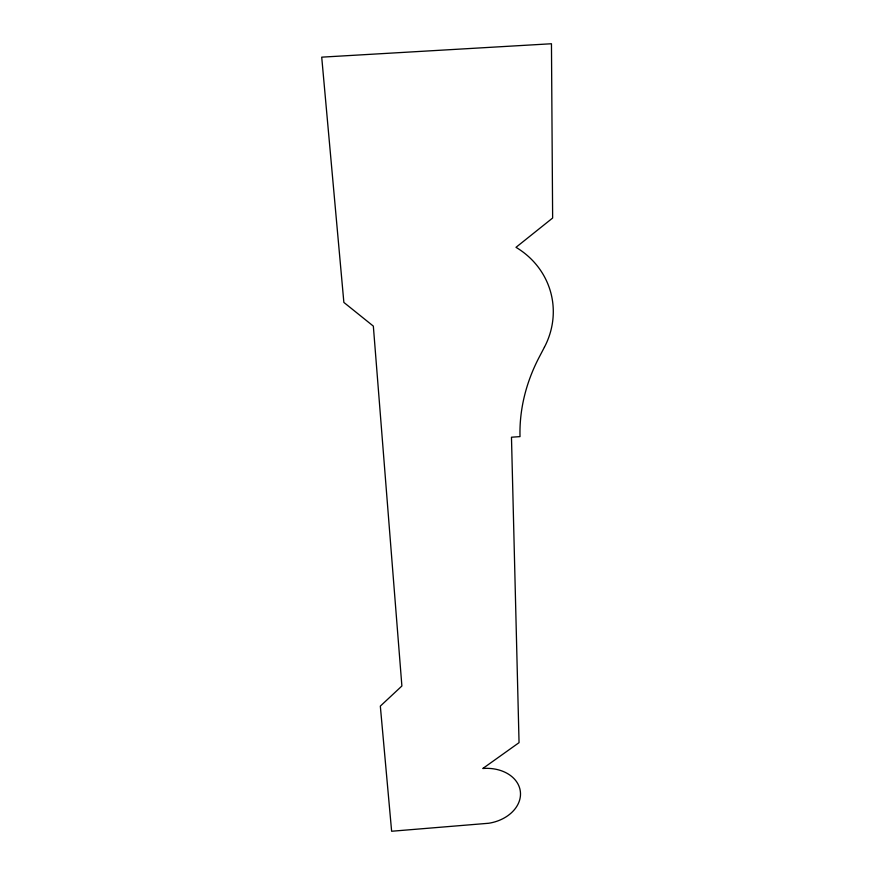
<?xml version="1.0" encoding="UTF-8"?>
<svg xmlns="http://www.w3.org/2000/svg" width="875" height="875" viewBox="0 0 875 875"><rect width="100%" height="100%" fill="white"/><g stroke="black" fill="none" stroke-linecap="round" stroke-linejoin="round"><path stroke-width="1.31" d="M544.436 347.167L539.241 357.098A186.867 159.108 -26.2 0 0 520.013 436.614L511.47 437.216L519.05 742.656L482.792 768.512A36.597 27.562 -7.6 0 1 520.384 791.766A36.597 27.562 -7.6 0 1 488.742 823.255L391.628 831.25L380.33 706.114L401.887 686L373.341 326.123L343.864 302.422L321.716 57.159L551.458 43.75L552.639 218.028L515.998 247.33A84.306 78.498 -13.8 0 1 544.436 347.167"/></g></svg>
